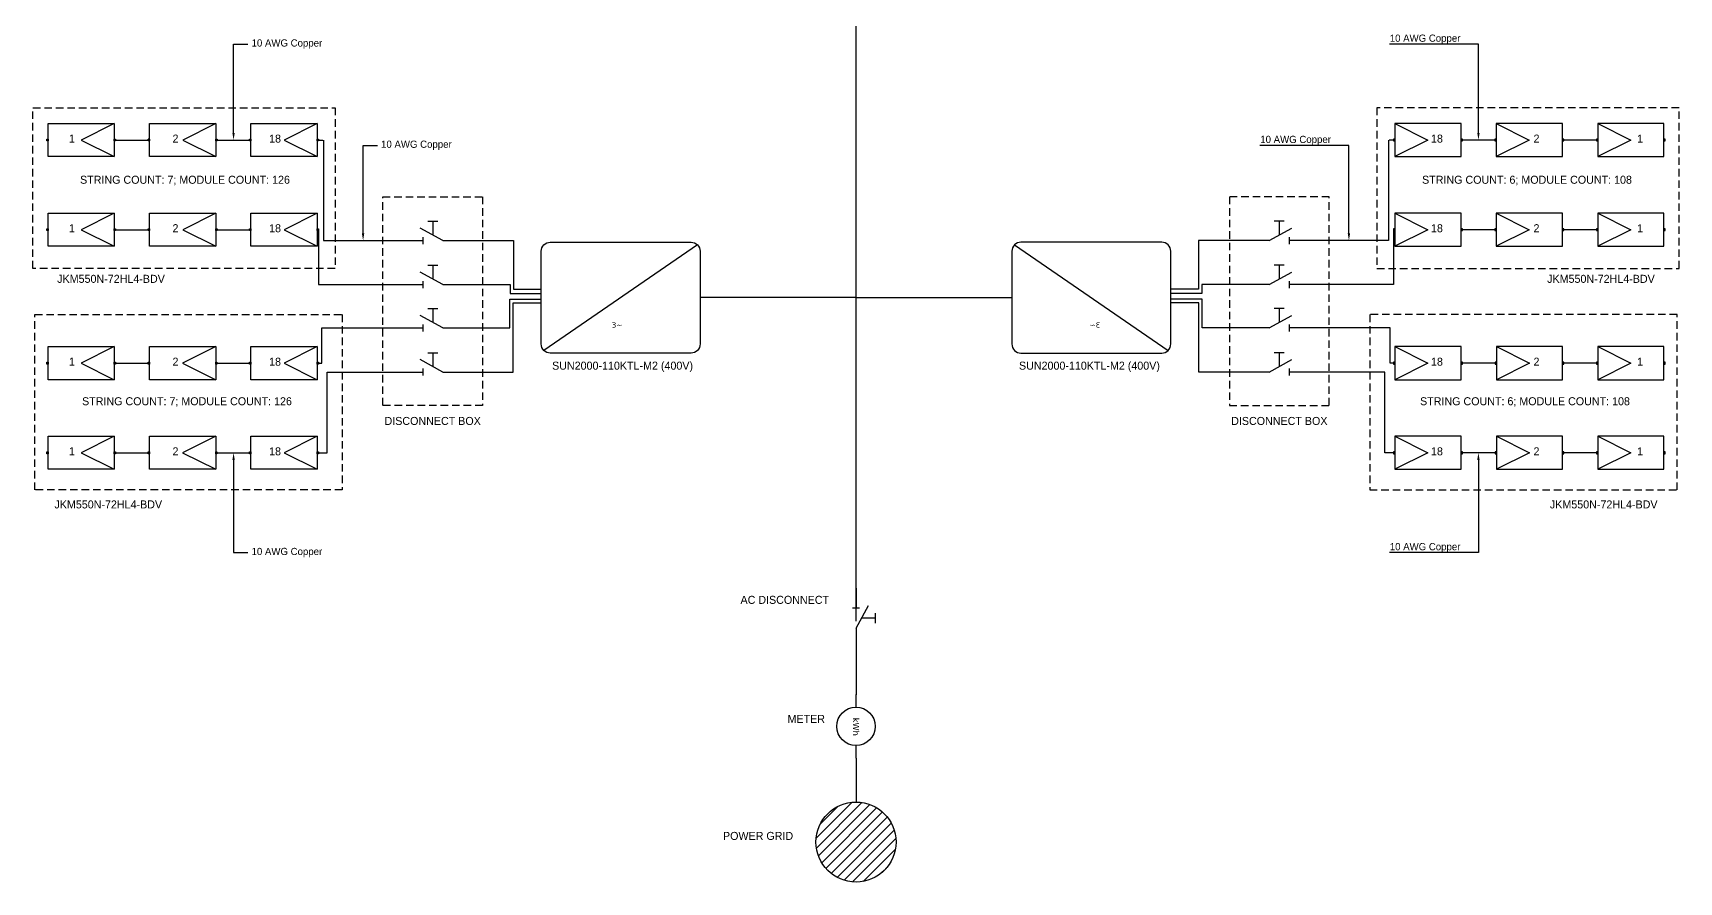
# Model space of a CAD drawing. Header units: inches. Extents: x 16 to 125, y -11 to 49.
# Drawn here: x 84.14 to 125.29, y -5.38 to 15.83 of the extents above; entities that cross this region are included whole.
import ezdxf
from ezdxf import colors
from ezdxf.entities.mleader import LeaderData, LeaderLine
from ezdxf.enums import TextEntityAlignment as Align
from ezdxf.math import Vec2, Vec3

# ---------------------------------------------------------------- set-up
doc = ezdxf.new("R2010")
doc.units = ezdxf.units.IN
doc.header["$LTSCALE"] = 1.5
doc.header["$MEASUREMENT"] = 0
doc.linetypes.add('HIDDEN2', pattern=[0.1875, 0.125, -0.0625])
for name, color, linetype in [('BLK_10AWG', 7, 'Continuous'), ('LOCBOX', 92, 'HIDDEN2'), ('SYMS', 7, 'Continuous')]:
    doc.layers.add(name, color=color, linetype=linetype)
doc.styles.add('Roman', font='romans')
doc.styles.add('WD_IEC', font='isocp2.shx', dxfattribs={"width": 0.9, "height": 4})

# ---------------------------------------------------------------- blocks, each defined once
blk = doc.blocks.new('PVMODULE')
at = {"color": 5}
for p, q in [((2, 1), (1, 0.5)), ((1, 0.5), (2, 0))]:
    blk.add_line(p, q, dxfattribs=at)
for points in [[(0, 1), (2, 1), (2, 0), (0, 0)], [(-0.04, 0.527), (0, 0.527), (0, 0.473), (-0.04, 0.473)], [(2, 0.527), (2.04, 0.527), (2.04, 0.473), (2, 0.473)]]:
    blk.add_lwpolyline(points, close=True, dxfattribs=at)
blk = doc.blocks.new('*U64')
at = {"layer": 'BLK_10AWG', "xscale": 0.8257813849238005, "yscale": 0.8257813849238005, "zscale": 0.8257813849238005}
blk.add_blockref('PVMODULE', (-0.845, -0.413), dxfattribs=at)
blk = doc.blocks.new('*U65')
at = {"layer": 'BLK_10AWG', "color": 0, "linetype": 'ByBlock', "lineweight": -2, "transparency": 16777216}
for p in [(0, 2.239), (2.534, 2.239), (5.068, 2.239), (0, 0), (2.534, 0), (5.068, 0)]:
    blk.add_blockref('*U64', p, dxfattribs=at)
blk = doc.blocks.new('HDS11Q65')
for p, q in [((-1.25, 4.83), (1.25, 4.83)), ((0, 4.83), (0, 1.39)), ((-7.5, 0), (-2.5, 0)), ((2.5, 0), (-3.13, 3.13)), ((-2.5, 0.88), (-2.5, -0.88)), ((2.5, 0), (7.5, 0))]:
    blk.add_line(p, q)
at = {"style": 'WD_IEC'}
for tag, p in [('INST', (-5, 10.12)), ('LOC', (-5, 7.12)), ('TAG1', (-5, 4.12)), ('RATING1', (-5, -4.16)), ('DESC1', (-5, -10.16)), ('DESC2', (-5, -13.16)), ('DESC3', (-5, -16.16))]:
    blk.add_attdef(tag, text='', height=2.5, dxfattribs=at).set_placement(p, align=Align.RIGHT)
for tag, p, height, flags in [('MFG', (2.81, 9.49), 1.5, 9), ('CAT', (2.81, 6.99), 1.5, 9), ('X2LINK', (0, 5.65), 0.32, 1), ('X4TERM01', (-7.5, 0), 0.32, 1), ('TERM01', (-7.5, 1), 2, 8), ('X8LINK', (0, 0.01), 0.32, 1), ('X1TERM02', (7.5, 0), 0.32, 1), ('ASSYCODE', (2.61, -2.75), 1, 1), ('FAMILY', (2.61, -4.25), 1, 1), ('CATDESC', (2.61, -5.75), 1, 1)]:
    blk.add_attdef(tag, p, '', height=height, dxfattribs=dict(at, flags=flags))
at = {"style": 'WD_IEC', "flags": 8}
blk.add_attdef('TERM02', text='', height=2, dxfattribs=at).set_placement((7.5, 1), align=Align.RIGHT)
at = {"lineweight": 15, "style": 'WD_IEC'}
blk.add_attdef('XREF', text='', height=2.5, dxfattribs=at).set_placement((-5, -7.16), align=Align.RIGHT)
blk = doc.blocks.new('PVINVERTER36KTL')
at = {"color": 5}
blk.add_lwpolyline([(-1.547, 1.218), (1.547, 1.218, -0.414214), (1.747, 1.018), (1.747, -1.018, -0.414214), (1.547, -1.218), (-1.547, -1.218, -0.414214), (-1.747, -1.018), (-1.747, 1.018, -0.414214)], format="xyb", close=True, dxfattribs=at)
at = {"layer": 'BLK_10AWG', "color": 5}
blk.add_line((1.688, 1.16), (-1.688, -1.16), dxfattribs=at)
at = {"layer": 'BLK_10AWG', "color": 5, "insert": (-0.198, -0.541), "char_height": 0.11697, "attachment_point": 1, "style": 'Roman'}
blk.add_mtext_dynamic_manual_height_columns('{\\fVerdana|b0|i0|c0|p34;3~}', width=0.6143, gutter_width=1, heights=[0], dxfattribs=at)
blk = doc.blocks.new('*U71')
at = {"layer": 'BLK_10AWG', "xscale": 0.8257813849238005, "yscale": 0.8257813849238005, "zscale": 0.8257813849238005}
blk.add_blockref('PVMODULE', (-0.845, -0.413), dxfattribs=at)
blk = doc.blocks.new('*U72')
at = {"layer": 'BLK_10AWG', "color": 0, "linetype": 'ByBlock', "lineweight": -2, "transparency": 16777216}
for p in [(0, 2.239), (2.534, 2.239), (5.068, 2.239), (0, 0), (2.534, 0), (5.068, 0)]:
    blk.add_blockref('*U71', p, dxfattribs=at)
blk = doc.blocks.new('3P WH METER')
at = {"layer": 'BLK_10AWG'}
for p, q in [((0, 0), (-0.311, 0)), ((1.272, 0), (0.961, 0))]:
    blk.add_line(p, q, dxfattribs=at)
blk.add_circle((0.481, 0), 0.481, dxfattribs=at)
at = {"layer": 'BLK_10AWG', "insert": (0.19, 0.077), "char_height": 0.15, "attachment_point": 1}
blk.add_mtext_dynamic_manual_height_columns('\\pxqc;{\\fVerdana|b0|i0|c0|p34;kWh}', width=0.60488, gutter_width=1, heights=[0], dxfattribs=at)
blk = doc.blocks.new('HDV1_S00390')
h = blk.add_hatch()
h.set_pattern_fill('JIS_WOOD', color=256, scale=1.25, angle=90, style=0)
h.set_pattern_definition([(135, (-5, -5), (-0.625, -0.625), [])])
h.paths.add_polyline_path([(-5, 0, 1), (5, 0, 1)])
blk.add_circle((0, 0), 5)
at = {"style": 'WD_IEC'}
for tag, height, p in [('INST', 2.5, (-3.75, 15.45)), ('LOC', 2.5, (-3.75, 12.14)), ('TAG1', 2.5, (-3.75, 8.75)), ('TERM03', 2, (-1, 6)), ('TERM01', 2, (-6, 1)), ('TERM04', 2, (-1, -8.49)), ('DESC1', 2.5, (-3.66, -11.76)), ('DESC2', 2.5, (-3.66, -15.02)), ('DESC3', 2.5, (-3.66, -18.27))]:
    blk.add_attdef(tag, text='', height=height, dxfattribs=at).set_placement(p, align=Align.RIGHT)
at = {"lineweight": 15, "style": 'WD_IEC'}
blk.add_attdef('RATING1', text='', height=2.5, dxfattribs=at).set_placement((3.75, 11.25), align=Align.TOP_LEFT)
at = {"style": 'WD_IEC', "flags": 1}
for tag, p, height in [('X2TERM03', (0, 5), 0.32), ('X4TERM01', (-5, 0), 0.32), ('X1TERM02', (5, 0), 0.32), ('X8TERM04', (0, -5), 0.32), ('MFG', (5.62, -9.98), 1.5), ('CAT', (5.62, -12.48), 1.5), ('ASSYCODE', (5.6, -14.55), 1), ('FAMILY', (5.6, -16.05), 1), ('CATDESC', (5.6, -17.55), 1)]:
    blk.add_attdef(tag, p, '', height=height, dxfattribs=at)
at = {"style": 'WD_IEC'}
blk.add_attdef('TERM02', (6, 1), '', height=2, dxfattribs=at)
at = {"lineweight": 15, "style": 'WD_IEC'}
blk.add_attdef('XREF', text='', height=2.5, dxfattribs=at).set_placement((-3.75, -21.26), align=Align.RIGHT)

msp = doc.modelspace()

# ---------------------------------------------------------------- linework, layer by layer
at = {"layer": 'BLK_10AWG'}
for p, q in [((104.713, 9.223), (104.713, 22.961)), ((104.713, 1.138), (104.713, 22.961)), ((91.275, 13.159), (91.385, 13.159)), ((91.402, 13.159), (91.402, 10.949)), ((118.024, 13.159), (118.024, 10.949)), ((118.151, 13.159), (118.041, 13.159)), ((91.275, 10.92), (91.275, 9.547)), ((91.402, 10.949), (91.402, 10.648)), ((118.024, 10.949), (118.024, 10.648)), ((118.151, 10.92), (118.151, 9.547)), ((91.402, 10.648), (93.382, 10.648)), ((94.882, 10.648), (95.767, 10.648)), ((95.767, 10.648), (96.155, 10.648)), ((96.155, 10.648), (96.155, 9.437)), ((113.659, 10.648), (113.271, 10.648)), ((113.271, 10.648), (113.271, 9.437)), ((114.544, 10.648), (113.659, 10.648)), ((118.024, 10.648), (116.044, 10.648)), ((94.882, 9.547), (96.067, 9.547)), ((96.067, 9.547), (96.067, 9.325)), ((114.544, 9.547), (113.359, 9.547)), ((113.359, 9.547), (113.359, 9.325)), ((96.062, 8.465), (96.062, 9.188)), ((96.062, 9.188), (96.844, 9.188)), ((96.067, 9.325), (96.844, 9.325)), ((96.144, 7.364), (96.144, 9.09)), ((96.144, 9.09), (96.844, 9.09)), ((96.155, 9.437), (96.844, 9.437)), ((102.764, 9.223), (100.814, 9.223)), ((102.767, 9.223), (100.817, 9.223)), ((104.716, 9.223), (102.767, 9.223)), ((104.71, 9.223), (106.659, 9.223)), ((106.659, 9.223), (108.609, 9.223)), ((106.662, 9.223), (108.612, 9.223)), ((113.271, 9.437), (112.582, 9.437)), ((113.359, 9.325), (112.582, 9.325)), ((113.363, 9.188), (112.582, 9.188)), ((113.282, 9.09), (112.582, 9.09)), ((113.282, 7.364), (113.282, 9.09)), ((113.363, 8.465), (113.363, 9.188)), ((91.364, 8.271), (91.364, 8.465)), ((91.364, 8.465), (93.382, 8.465)), ((91.364, 7.585), (91.364, 8.271)), ((94.882, 8.465), (96.062, 8.465)), ((114.544, 8.465), (113.363, 8.465)), ((118.062, 8.465), (116.044, 8.465)), ((118.062, 8.271), (118.062, 8.465)), ((118.062, 7.585), (118.062, 8.271)), ((91.275, 7.585), (91.364, 7.585)), ((118.151, 7.585), (118.062, 7.585)), ((91.495, 7.2), (91.495, 7.364)), ((91.495, 5.347), (91.495, 7.2)), ((94.882, 7.364), (96.144, 7.364)), ((114.544, 7.364), (113.282, 7.364)), ((117.931, 7.2), (117.931, 7.364)), ((117.931, 5.347), (117.931, 7.2)), ((91.275, 5.347), (91.495, 5.347)), ((118.151, 5.347), (117.931, 5.347)), ((104.713, 1.966), (104.713, 3.915)), ((104.713, 0.466), (104.713, -0.697)), ((104.713, -2.278), (104.713, -3.377))]:
    msp.add_line(p, q, dxfattribs=at)
at = {"layer": 'BLK_10AWG', "color": 7}
for p, q in [((87.04, 13.159), (87.04, 13.2)), ((122.386, 13.159), (122.386, 13.2)), ((86.174, 13.159), (87.04, 13.159)), ((88.708, 13.159), (89.601, 13.159)), ((120.718, 13.159), (119.825, 13.159)), ((123.252, 13.159), (122.386, 13.159)), ((86.174, 10.92), (87.04, 10.92)), ((87.04, 10.92), (87.04, 10.95)), ((88.708, 10.92), (89.601, 10.92)), ((120.718, 10.92), (119.825, 10.92)), ((122.386, 10.92), (122.386, 10.95)), ((123.252, 10.92), (122.386, 10.92)), ((91.275, 9.547), (93.382, 9.547)), ((118.151, 9.547), (116.044, 9.547)), ((86.174, 7.585), (87.04, 7.585)), ((88.708, 7.585), (89.601, 7.585)), ((120.718, 7.585), (119.825, 7.585)), ((123.252, 7.585), (122.386, 7.585)), ((91.495, 7.364), (93.382, 7.364)), ((117.931, 7.364), (116.044, 7.364)), ((86.174, 5.347), (87.04, 5.347)), ((88.708, 5.347), (89.601, 5.347)), ((120.718, 5.347), (119.825, 5.347)), ((123.252, 5.347), (122.386, 5.347))]:
    msp.add_line(p, q, dxfattribs=at)
at = {"layer": 'LOCBOX', "color": 7}
for points in [[(84.14, 13.964), (91.691, 13.964), (91.691, 9.951), (84.14, 9.951)], [(125.286, 13.964), (117.735, 13.964), (117.735, 9.951), (125.286, 9.951)], [(92.883, 11.744), (95.38, 11.744), (95.38, 6.529), (92.883, 6.529)], [(116.543, 11.744), (114.046, 11.744), (114.046, 6.529), (116.543, 6.529)], [(84.19, 8.801), (91.87, 8.801), (91.87, 4.418), (84.19, 4.418)], [(125.236, 8.801), (117.556, 8.801), (117.556, 4.418), (125.236, 4.418)]]:
    msp.add_lwpolyline(points, close=True, dxfattribs=at)

# ---------------------------------------------------------------- block references
at = {"layer": 'BLK_10AWG', "yscale": 0.8257813849238005, "zscale": 0.8257813849238005}
for p, xscale in [((84.523, 12.746), 0.8257813849238005), ((87.057, 12.746), 0.8257813849238005), ((89.59, 12.746), 0.8257813849238005), ((119.836, 12.746), -0.8257813849238005), ((122.369, 12.746), -0.8257813849238005), ((124.903, 12.746), -0.8257813849238005), ((84.523, 10.507), 0.8257813849238005), ((87.057, 10.507), 0.8257813849238005), ((89.59, 10.507), 0.8257813849238005), ((119.836, 10.507), -0.8257813849238005), ((122.369, 10.507), -0.8257813849238005), ((124.903, 10.507), -0.8257813849238005)]:
    msp.add_blockref('PVMODULE', p, dxfattribs=dict(at, xscale=xscale))
at = {"layer": 'BLK_10AWG', "color": 7, "yscale": 1.137238908983889, "zscale": 1.137238908983889}
for p, xscale in [((98.831, 9.223), 1.137238908983889), ((110.595, 9.223), -1.137238908983889)]:
    msp.add_blockref('PVINVERTER36KTL', p, dxfattribs=dict(at, xscale=xscale))
at = {"layer": 'BLK_10AWG', "color": 7}
msp.add_blockref('*U65', (85.367, 5.347), dxfattribs=at)
at = {"layer": 'BLK_10AWG', "color": 7, "xscale": -1}
msp.add_blockref('*U72', (124.059, 5.347), dxfattribs=at)
at = {"layer": 'BLK_10AWG', "color": 7, "rotation": 270}
msp.add_blockref('3P WH METER', (104.713, -1.006), dxfattribs=at)
at = {"layer": 'SYMS', "color": 7, "yscale": 0.1, "zscale": 0.1}
for p, xscale in [((94.132, 10.648), 0.1), ((115.294, 10.648), -0.1), ((94.132, 9.547), 0.1), ((115.294, 9.547), -0.1), ((94.132, 8.465), 0.1), ((115.294, 8.465), -0.1), ((94.132, 7.364), 0.1), ((115.294, 7.364), -0.1)]:
    msp.add_blockref('HDS11Q65', p, dxfattribs=dict(at, xscale=xscale))
at = {"layer": 'SYMS', "color": 7, "rotation": 270}
for name, p, xscale, yscale, zscale in [('HDS11Q65', (104.713, 1.216), 0.09999999999999984, 0.09999999999999984, 0.09999999999999984), ('HDV1_S00390', (104.713, -4.377), 0.2, 0.2, 0.2)]:
    msp.add_blockref(name, p, dxfattribs=dict(at, xscale=xscale, yscale=yscale, zscale=zscale))

# ---------------------------------------------------------------- texts
at = {"layer": 'BLK_10AWG', "color": 3, "char_height": 0.2}
for s, insert, attachment_point in [('1', (85.039, 13.295), 1), ('2', (87.629, 13.295), 1), ('18', (90.043, 13.295), 1), ('18', (119.383, 13.295), 3), ('2', (121.797, 13.295), 3), ('1', (124.386, 13.295), 3), ('1', (85.039, 11.056), 1), ('2', (87.629, 11.056), 1), ('18', (90.043, 11.056), 1), ('18', (119.383, 11.056), 3), ('2', (121.797, 11.056), 3), ('1', (124.386, 11.056), 3), ('1', (85.039, 7.722), 1), ('2', (87.629, 7.722), 1), ('18', (90.043, 7.722), 1), ('18', (119.383, 7.722), 3), ('2', (121.797, 7.722), 3), ('1', (124.386, 7.722), 3), ('1', (85.039, 5.483), 1), ('2', (87.629, 5.483), 1), ('18', (90.043, 5.483), 1), ('18', (119.383, 5.483), 3), ('2', (121.797, 5.483), 3), ('1', (124.386, 5.483), 3)]:
    msp.add_mtext_dynamic_manual_height_columns(s, width=0.48674, gutter_width=1, heights=[0], dxfattribs=dict(at, insert=insert, attachment_point=attachment_point))
at = {"layer": 'LOCBOX', "color": 3}
for s, p in [('STRING COUNT: 7; MODULE COUNT: 126', (87.941, 12.007)), ('STRING COUNT: 6; MODULE COUNT: 108', (121.485, 12.007)), ('JKM550N-72HL4-BDV', (86.092, 9.532)), ('JKM550N-72HL4-BDV', (123.334, 9.532)), ('SUN2000-110KTL-M2 (400V)', (98.878, 7.363)), ('SUN2000-110KTL-M2 (400V)', (110.548, 7.363)), ('STRING COUNT: 7; MODULE COUNT: 126', (87.991, 6.474)), ('STRING COUNT: 6; MODULE COUNT: 108', (121.435, 6.474)), ('DISCONNECT BOX', (94.132, 5.982)), ('DISCONNECT BOX', (115.294, 5.982)), ('JKM550N-72HL4-BDV', (86.023, 3.897)), ('JKM550N-72HL4-BDV', (123.403, 3.897)), ('AC DISCONNECT', (102.933, 1.513)), ('METER', (103.47, -1.46)), ('POWER GRID', (102.265, -4.384))]:
    msp.add_text(s, height=0.2, dxfattribs=at).set_placement(p, align=Align.BOTTOM_CENTER)

# ---------------------------------------------------------------- leaders
ml = msp.add_multileader_mtext('Standard')
ml.set_content('10 AWG Copper', color=256)
ml.set_leader_properties()
ml.build(insert=Vec2(0, 0))
ml.multileader.update_dxf_attribs({"text_right_attachment_type": 6, "dogleg_length": 0.36, "arrow_head_size": 0.18})
ctx = ml.context
ctx.base_point, ctx.char_height, ctx.arrow_head_size, ctx.landing_gap_size, ctx.plane_origin = Vec3(89.515, 15.554), 0.18, 0.18, 0.09, Vec3(89.155, 13.159)
ctx.right_attachment = 6
notes = []
notes.append((ctx, [(0, (1, 1, 0), (89.155, 15.554), (1, 0), 0.36, [(0, [(89.155, 13.159)], 0, [])])]))
ctx.mtext.insert, ctx.mtext.flow_direction = Vec3(89.605, 15.674), 5
ml = msp.add_multileader_mtext('Standard')
ml.set_content('10 AWG Copper', color=256)
ml.set_leader_properties()
ml.build(insert=Vec2(0, 0))
ml.multileader.update_dxf_attribs({"text_right_attachment_type": 6, "dogleg_length": 0.36, "arrow_head_size": 0.18})
ctx = ml.context
ctx.base_point, ctx.char_height, ctx.arrow_head_size, ctx.landing_gap_size, ctx.plane_origin = Vec3(117.481, 15.674), 0.18, 0.18, 0.09, Vec3(120.271, 13.159)
ctx.right_attachment, ctx.text_align_type = 6, 2
notes.append((ctx, [(0, (1, 1, 0), (120.271, 15.554), (-1, 0), 0.36, [(0, [(120.271, 13.159)], 0, [])])]))
ctx.mtext.insert, ctx.mtext.alignment, ctx.mtext.flow_direction = Vec3(119.821, 15.794), 3, 5
ml = msp.add_multileader_mtext('Standard')
ml.set_content('10 AWG Copper', color=256)
ml.set_leader_properties()
ml.build(insert=Vec2(0, 0))
ml.multileader.update_dxf_attribs({"text_right_attachment_type": 6, "dogleg_length": 0.36, "arrow_head_size": 0.18})
ctx = ml.context
ctx.base_point, ctx.char_height, ctx.arrow_head_size, ctx.landing_gap_size, ctx.plane_origin = Vec3(114.244, 13.145), 0.18, 0.18, 0.09, Vec3(117.034, 10.648)
ctx.right_attachment, ctx.text_align_type = 6, 2
notes.append((ctx, [(0, (1, 1, 0), (117.034, 13.025), (-1, 0), 0.36, [(0, [(117.034, 10.648)], 0, [])])]))
ctx.mtext.insert, ctx.mtext.alignment, ctx.mtext.flow_direction = Vec3(116.584, 13.265), 3, 5
ml = msp.add_multileader_mtext('Standard')
ml.set_content('10 AWG Copper', color=256)
ml.set_leader_properties()
ml.build(insert=Vec2(0, 0))
ml.multileader.update_dxf_attribs({"text_right_attachment_type": 6, "dogleg_length": 0.36, "arrow_head_size": 0.18})
ctx = ml.context
ctx.base_point, ctx.char_height, ctx.arrow_head_size, ctx.landing_gap_size, ctx.plane_origin = Vec3(92.752, 13.025), 0.18, 0.18, 0.09, Vec3(92.392, 10.648)
ctx.right_attachment = 6
notes.append((ctx, [(0, (1, 1, 0), (92.392, 13.025), (1, 0), 0.36, [(0, [(92.392, 10.648)], 0, [])])]))
ctx.mtext.insert, ctx.mtext.flow_direction = Vec3(92.842, 13.145), 5
ml = msp.add_multileader_mtext('Standard')
ml.set_content('10 AWG Copper', color=256)
ml.set_leader_properties()
ml.build(insert=Vec2(0, 0))
ml.multileader.update_dxf_attribs({"text_right_attachment_type": 6, "dogleg_length": 0.36, "arrow_head_size": 0.18})
ctx = ml.context
ctx.base_point, ctx.char_height, ctx.arrow_head_size, ctx.landing_gap_size, ctx.plane_origin = Vec3(89.515, 2.852), 0.18, 0.18, 0.09, Vec3(89.155, 5.347)
ctx.right_attachment = 6
notes.append((ctx, [(0, (1, 1, 0), (89.155, 2.852), (1, 0), 0.36, [(0, [(89.155, 5.347)], 0, [])])]))
ctx.mtext.insert, ctx.mtext.flow_direction = Vec3(89.605, 2.972), 5
ml = msp.add_multileader_mtext('Standard')
ml.set_content('10 AWG Copper', color=256)
ml.set_leader_properties()
ml.build(insert=Vec2(0, 0))
ml.multileader.update_dxf_attribs({"text_right_attachment_type": 6, "dogleg_length": 0.36, "arrow_head_size": 0.18})
ctx = ml.context
ctx.base_point, ctx.char_height, ctx.arrow_head_size, ctx.landing_gap_size, ctx.plane_origin = Vec3(117.481, 2.972), 0.18, 0.18, 0.09, Vec3(120.271, 5.347)
ctx.right_attachment, ctx.text_align_type = 6, 2
notes.append((ctx, [(0, (1, 1, 0), (120.271, 2.852), (-1, 0), 0.36, [(0, [(120.271, 5.347)], 0, [])])]))
ctx.mtext.insert, ctx.mtext.alignment, ctx.mtext.flow_direction = Vec3(119.821, 3.092), 3, 5
for ctx, leaders in notes:
    for number, flags, end, landing, length, lines in leaders:
        leader = LeaderData()
        leader.index, (leader.has_last_leader_line, leader.has_dogleg_vector, leader.attachment_direction) = number, flags
        leader.last_leader_point, leader.dogleg_vector, leader.dogleg_length = Vec3(end), Vec3(landing), length
        for number, points, colour, breaks in lines:
            line = LeaderLine()
            line.index, line.vertices, line.color, line.breaks = number, Vec3.list(points), colors.encode_raw_color(colour), breaks
            leader.lines.append(line)
        ctx.leaders.append(leader)

doc.saveas('drawing.dxf')
